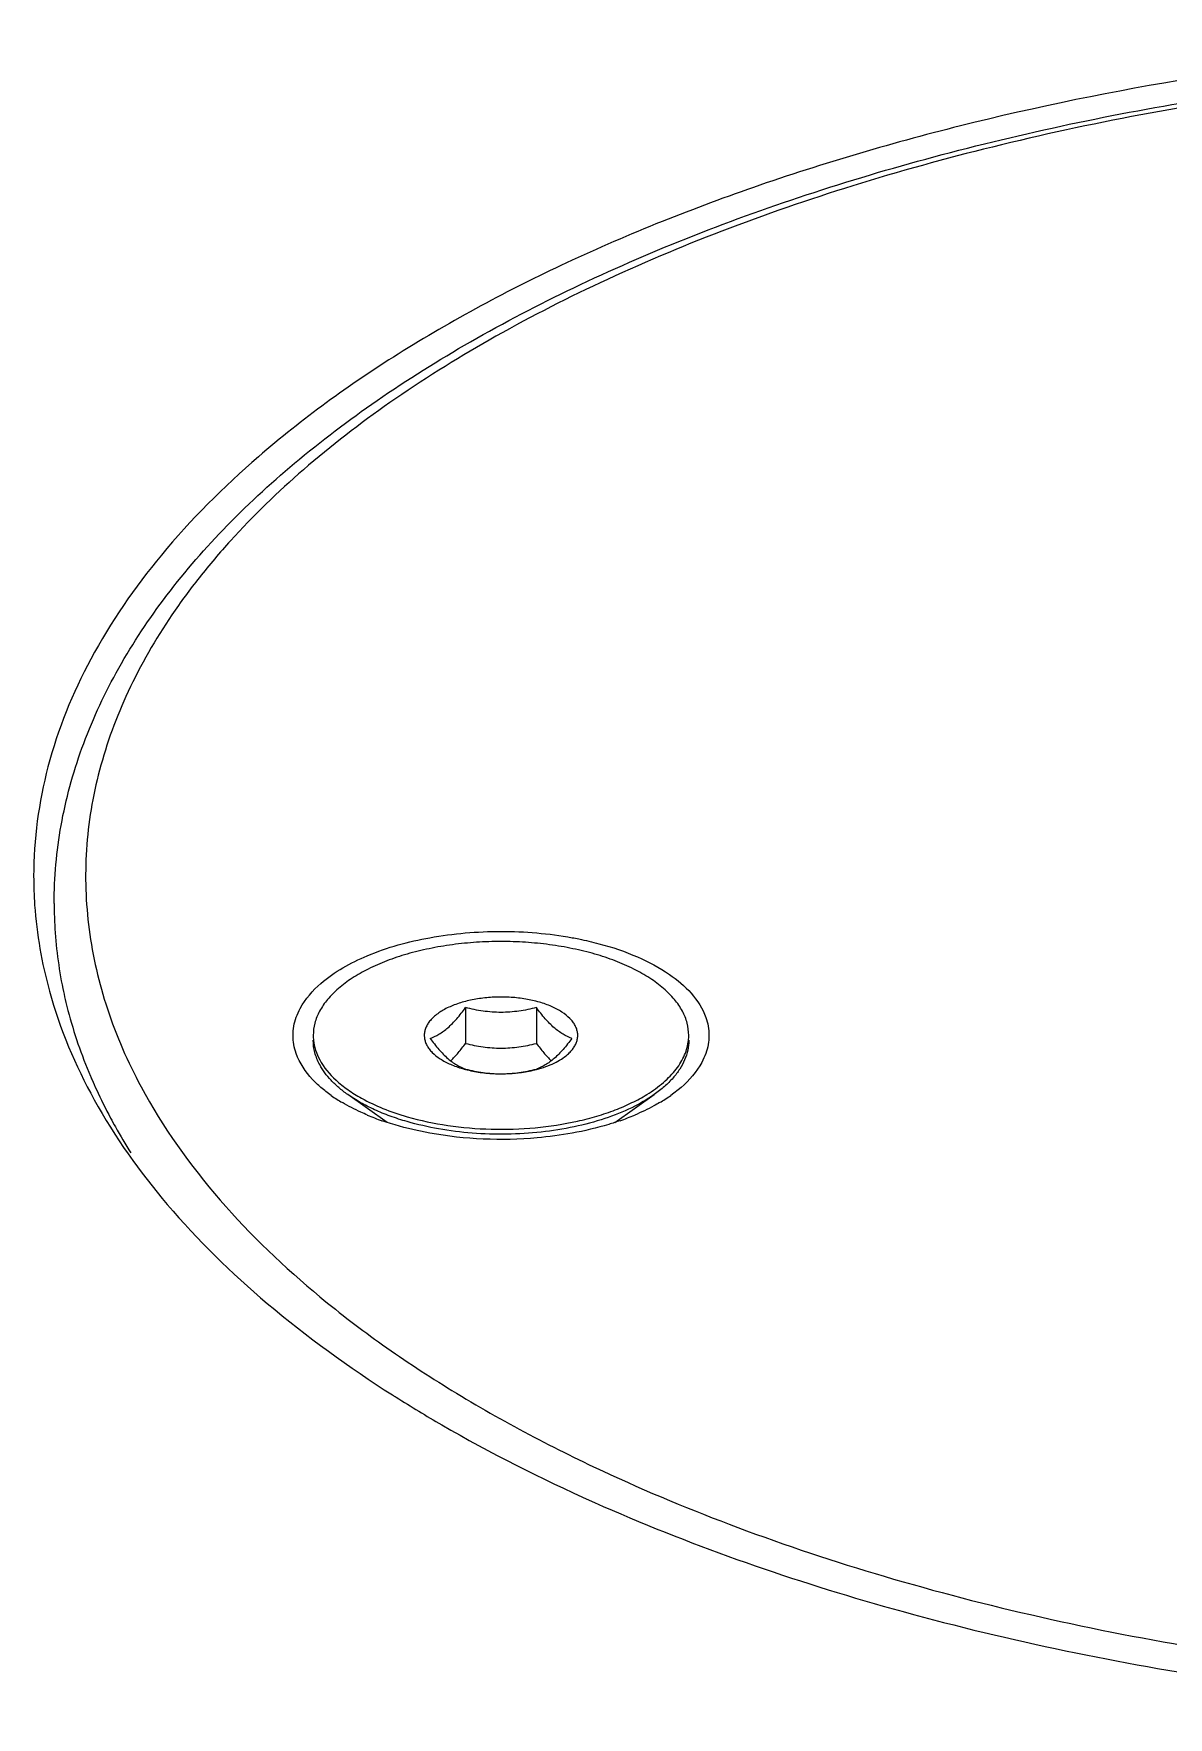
# Model space of a CAD drawing. Header units: millimetres. Extents: x 0 to 3564, y 0 to 2520.
# Drawn here: x 2645.4 to 2681.4, y 2207.8 to 2261.2 of the extents above; entities that cross this region are included whole.
import ezdxf

# ---------------------------------------------------------------- set-up
doc = ezdxf.new("R2010")
doc.units = ezdxf.units.MM
doc.layers.get('0').update_dxf_attribs({"lineweight": 13})

msp = doc.modelspace()

# ---------------------------------------------------------------- linework, layer by layer
for p, q in [((2659.085, 2230.342), (2659.085, 2229.207)), ((2661.335, 2230.342), (2661.335, 2229.207)), ((2665.926, 2227.81), (2665.596, 2227.556)), ((2656.599, 2226.698), (2655.345, 2227.585)), ((2663.821, 2226.698), (2665.075, 2227.585)), ((2663.629, 2215.551), (2663.691, 2215.522)), ((2663.107, 2214.673), (2663.179, 2214.641))]:
    msp.add_line(p, q)
for centre, radius, start, end in [((2655.749, 2229.461), 1.498, 180.0105, 185.9078), ((2664.672, 2229.46), 1.496, 354.0492, 359.996), ((2659.998, 2231.89), 3.627, 253.9012, 255.3331), ((2660.21, 2233.114), 4.872, 267.9886, 270.9745), ((2660.211, 2233.065), 4.822, 270.9701, 273.5151), ((2660.215, 2233.001), 4.758, 273.5146, 274.9839), ((2660.382, 2232.04), 3.782, 283.8414, 284.6791), ((2661.764, 2234.376), 15.85, 203.0466, 203.5214), ((2657.777, 2231.749), 5.131, 234.826, 239.5326), ((2662.632, 2231.768), 5.152, 300.4703, 305.1499), ((2659.085, 2234.379), 8.073, 247.2844, 250.808), ((2661.343, 2234.352), 8.045, 289.2014, 292.7385), ((2679.327, 2253.524), 42.038, 237.5408, 237.7236)]:
    msp.add_arc(centre, radius, start, end)
for points, knots in [([(2750.224, 2241.092), (2748.791, 2243.9), (2745.288, 2247.738), (2739.469, 2251.742), (2733.979, 2254.549), (2727.74, 2256.918), (2718.385, 2259.488), (2705.758, 2261.272), (2690.346, 2261.189), (2677.784, 2259.267), (2668.534, 2256.591), (2662.397, 2254.153), (2657.038, 2251.29), (2653.897, 2249.021), (2652.512, 2247.822)], [0, 0, 0, 0, 0.088881, 0.141375, 0.199264, 0.262136, 0.329285, 0.472453, 0.620055, 0.762514, 0.829074, 0.891229, 0.948342, 1, 1, 1, 1]), ([(2646.028, 2233.643), (2646.028, 2234.473), (2646.179, 2236.152), (2646.854, 2238.625), (2647.96, 2241.035), (2649.479, 2243.361), (2651.39, 2245.586), (2653.674, 2247.699), (2656.31, 2249.689), (2659.278, 2251.543), (2662.555, 2253.251), (2666.115, 2254.801), (2669.933, 2256.182), (2675.411, 2257.811), (2682.698, 2259.342), (2691.808, 2260.36), (2701.133, 2260.553), (2710.378, 2259.915), (2717.87, 2258.693), (2723.578, 2257.304), (2727.608, 2256.087), (2731.408, 2254.693), (2734.949, 2253.132), (2738.204, 2251.413), (2741.148, 2249.549), (2743.76, 2247.549), (2746.68, 2244.806), (2748.462, 2242.451), (2749.351, 2240.793)], [0, 0, 0, 0, 0.020646, 0.041676, 0.063474, 0.086348, 0.110553, 0.136267, 0.163599, 0.192589, 0.223223, 0.255438, 0.289128, 0.324158, 0.397531, 0.474028, 0.551881, 0.629235, 0.704266, 0.740391, 0.775328, 0.808915, 0.841018, 0.871534, 0.900403, 0.927615, 0.953214, 1, 1, 1, 1]), ([(2748.469, 2241.187), (2748.018, 2242.028), (2746.934, 2243.696), (2744.898, 2246.022), (2742.421, 2248.232), (2739.527, 2250.307), (2736.244, 2252.23), (2732.602, 2253.982), (2728.636, 2255.548), (2724.384, 2256.913), (2719.885, 2258.063), (2713.547, 2259.31), (2705.309, 2260.256), (2695.28, 2260.418), (2685.377, 2259.613), (2677.415, 2258.138), (2671.425, 2256.481), (2667.264, 2255.048), (2663.402, 2253.418), (2659.876, 2251.608), (2656.719, 2249.632), (2653.961, 2247.51), (2651.982, 2245.6), (2650.636, 2244.016), (2649.488, 2242.456), (2648.327, 2240.447), (2647.398, 2237.928), (2646.971, 2235.367), (2647.057, 2232.794), (2647.652, 2230.244), (2648.361, 2228.624), (2648.786, 2227.832)], [0, 0, 0, 0, 0.022934, 0.047544, 0.074031, 0.10249, 0.132931, 0.165291, 0.199452, 0.235247, 0.272476, 0.310905, 0.3903, 0.471244, 0.55141, 0.628527, 0.665302, 0.700574, 0.734151, 0.765882, 0.795666, 0.823463, 0.849311, 0.861546, 0.873352, 0.895795, 0.917016, 0.937486, 0.957762, 0.978422, 1, 1, 1, 1]), ([(2652.512, 2247.822), (2651.407, 2246.865), (2649.421, 2244.883), (2647.118, 2241.56), (2645.7, 2238.081), (2645.378, 2235.677), (2645.378, 2234.509)], [0, 0, 0, 0, 0.281941, 0.538353, 0.774678, 1, 1, 1, 1]), ([(2645.378, 2234.509), (2645.378, 2234.204), (2645.42, 2232.976), (2645.633, 2231.754), (2645.879, 2230.863)], [0, 0, 0, 0, 0.248118, 1, 1, 1, 1]), ([(2646.028, 2233.643), (2646.028, 2233.418), (2646.051, 2232.513), (2646.168, 2231.611), (2646.305, 2230.945)], [0, 0, 0, 0, 0.248943, 1, 1, 1, 1]), ([(2654.494, 2231.11), (2654.926, 2231.485), (2656.052, 2232.105), (2658.007, 2232.638), (2660.209, 2232.824), (2661.724, 2232.697), (2662.467, 2232.561)], [0, 0, 0, 0, 0.206306, 0.454834, 0.727416, 1, 1, 1, 1]), ([(2662.467, 2232.561), (2662.54, 2232.548), (2662.825, 2232.493), (2663.108, 2232.427), (2663.318, 2232.371)], [0, 0, 0, 0, 0.25414, 1, 1, 1, 1]), ([(2663.189, 2232.04), (2662.959, 2232.107), (2662.483, 2232.223), (2661.747, 2232.347), (2660.985, 2232.423), (2660.21, 2232.448), (2659.435, 2232.423), (2658.673, 2232.347), (2657.937, 2232.223), (2657.24, 2232.053), (2656.593, 2231.838), (2656.006, 2231.584), (2655.491, 2231.293), (2655.054, 2230.971), (2654.704, 2230.621), (2654.446, 2230.249), (2654.288, 2229.86), (2654.251, 2229.591), (2654.251, 2229.46)], [0, 0, 0, 0, 0.070402, 0.143616, 0.218736, 0.294834, 0.370931, 0.446055, 0.519262, 0.589668, 0.656485, 0.719057, 0.776906, 0.829795, 0.877802, 0.92142, 0.961647, 1, 1, 1, 1]), ([(2666.168, 2229.46), (2666.168, 2229.591), (2666.132, 2229.86), (2665.974, 2230.249), (2665.716, 2230.621), (2665.366, 2230.971), (2664.929, 2231.293), (2664.413, 2231.584), (2663.827, 2231.838), (2663.408, 2231.977), (2663.189, 2232.04)], [0, 0, 0, 0, 0.093469, 0.191504, 0.297803, 0.414799, 0.543694, 0.684666, 0.837174, 1, 1, 1, 1]), ([(2663.318, 2232.371), (2663.736, 2232.26), (2664.515, 2231.997), (2665.757, 2231.344), (2666.511, 2230.595), (2666.71, 2230.033)], [0, 0, 0, 0, 0.306727, 0.577589, 1, 1, 1, 1]), ([(2645.879, 2230.863), (2646.21, 2229.666), (2647.23, 2227.251), (2649.612, 2223.907), (2652.835, 2220.769), (2655.382, 2218.934), (2656.766, 2218.054)], [0, 0, 0, 0, 0.217169, 0.453161, 0.713257, 1, 1, 1, 1]), ([(2646.305, 2230.945), (2646.353, 2230.711), (2646.574, 2229.766), (2646.892, 2228.844), (2647.179, 2228.171)], [0, 0, 0, 0, 0.246089, 1, 1, 1, 1]), ([(2653.71, 2230.034), (2653.745, 2230.13), (2653.929, 2230.539), (2654.234, 2230.885), (2654.494, 2231.11)], [0, 0, 0, 0, 0.229745, 1, 1, 1, 1]), ([(2661.428, 2230.515), (2661.285, 2230.556), (2660.987, 2230.623), (2660.525, 2230.676), (2660.052, 2230.683), (2659.584, 2230.645), (2659.14, 2230.563), (2658.736, 2230.44), (2658.387, 2230.28), (2658.186, 2230.143), (2658.101, 2230.069)], [0, 0, 0, 0, 0.128611, 0.263628, 0.401279, 0.537607, 0.668749, 0.791211, 0.902193, 1, 1, 1, 1]), ([(2658.522, 2229.704), (2658.624, 2229.792), (2658.822, 2229.997), (2658.997, 2230.221), (2659.085, 2230.342)], [0, 0, 0, 0, 0.47416, 1, 1, 1, 1]), ([(2661.335, 2230.342), (2661.151, 2230.296), (2660.779, 2230.22), (2660.21, 2230.177), (2659.64, 2230.22), (2659.268, 2230.296), (2659.085, 2230.342)], [0, 0, 0, 0, 0.249369, 0.5, 0.750631, 1, 1, 1, 1]), ([(2662.46, 2229.367), (2662.364, 2229.403), (2662.164, 2229.496), (2661.877, 2229.708), (2661.598, 2229.997), (2661.423, 2230.221), (2661.335, 2230.342)], [0, 0, 0, 0, 0.203593, 0.435936, 0.703391, 1, 1, 1, 1]), ([(2662.319, 2228.851), (2662.358, 2228.885), (2662.428, 2228.953), (2662.517, 2229.064), (2662.584, 2229.18), (2662.628, 2229.299), (2662.648, 2229.42), (2662.644, 2229.541), (2662.616, 2229.662), (2662.564, 2229.78), (2662.49, 2229.894), (2662.357, 2230.046), (2662.135, 2230.219), (2661.807, 2230.39), (2661.56, 2230.477), (2661.428, 2230.515)], [0, 0, 0, 0, 0.062761, 0.121167, 0.1757, 0.227248, 0.276977, 0.32624, 0.376438, 0.428866, 0.484593, 0.544387, 0.677689, 0.830135, 1, 1, 1, 1]), ([(2653.71, 2228.887), (2653.646, 2229.07), (2653.574, 2229.46), (2653.646, 2229.851), (2653.71, 2230.034)], [0, 0, 0, 0, 0.499811, 1, 1, 1, 1]), ([(2658.101, 2230.069), (2658.062, 2230.036), (2657.991, 2229.968), (2657.902, 2229.856), (2657.836, 2229.741), (2657.792, 2229.622), (2657.772, 2229.501), (2657.776, 2229.379), (2657.804, 2229.259), (2657.855, 2229.141), (2657.93, 2229.027), (2658.063, 2228.875), (2658.285, 2228.701), (2658.613, 2228.53), (2658.86, 2228.444), (2658.992, 2228.406)], [0, 0, 0, 0, 0.062761, 0.121167, 0.1757, 0.227248, 0.276977, 0.32624, 0.376438, 0.428866, 0.484593, 0.544387, 0.677689, 0.830135, 1, 1, 1, 1]), ([(2666.71, 2230.033), (2666.774, 2229.85), (2666.846, 2229.46), (2666.774, 2229.07), (2666.709, 2228.887)], [0, 0, 0, 0, 0.499811, 1, 1, 1, 1]), ([(2654.455, 2228.533), (2654.39, 2228.654), (2654.288, 2228.905), (2654.251, 2229.174), (2654.251, 2229.305)], [0, 0, 0, 0, 0.511935, 1, 1, 1, 1]), ([(2654.259, 2229.306), (2654.27, 2229.201), (2654.316, 2228.987), (2654.402, 2228.786), (2654.455, 2228.688)], [0, 0, 0, 0, 0.48875, 1, 1, 1, 1]), ([(2657.96, 2229.367), (2658.056, 2229.403), (2658.256, 2229.496), (2658.434, 2229.627), (2658.522, 2229.704)], [0, 0, 0, 0, 0.467037, 1, 1, 1, 1]), ([(2657.96, 2229.367), (2658.048, 2229.247), (2658.223, 2229.023), (2658.502, 2228.733), (2658.789, 2228.522), (2658.989, 2228.428), (2659.085, 2228.393)], [0, 0, 0, 0, 0.296609, 0.564064, 0.796406, 1, 1, 1, 1]), ([(2662.46, 2229.367), (2662.372, 2229.247), (2662.197, 2229.023), (2661.999, 2228.818), (2661.897, 2228.73)], [0, 0, 0, 0, 0.52584, 1, 1, 1, 1]), ([(2665.773, 2228.393), (2665.879, 2228.531), (2666.013, 2228.752), (2666.123, 2229.068), (2666.152, 2229.227), (2666.16, 2229.305)], [0, 0, 0, 0, 0.520142, 0.763527, 1, 1, 1, 1]), ([(2666.168, 2229.305), (2666.168, 2229.2), (2666.146, 2228.988), (2666.08, 2228.784), (2666.038, 2228.685)], [0, 0, 0, 0, 0.492161, 1, 1, 1, 1]), ([(2654.494, 2227.81), (2654.401, 2227.891), (2654.078, 2228.198), (2653.818, 2228.582), (2653.71, 2228.887)], [0, 0, 0, 0, 0.27505, 1, 1, 1, 1]), ([(2658.615, 2228.654), (2658.699, 2228.734), (2658.863, 2228.913), (2659.011, 2229.105), (2659.085, 2229.207)], [0, 0, 0, 0, 0.480006, 1, 1, 1, 1]), ([(2659.085, 2229.207), (2659.268, 2229.161), (2659.64, 2229.084), (2660.21, 2229.042), (2660.779, 2229.084), (2661.151, 2229.161), (2661.335, 2229.207)], [0, 0, 0, 0, 0.249369, 0.5, 0.750631, 1, 1, 1, 1]), ([(2661.335, 2229.207), (2661.409, 2229.105), (2661.557, 2228.913), (2661.721, 2228.734), (2661.805, 2228.654)], [0, 0, 0, 0, 0.520021, 1, 1, 1, 1]), ([(2661.897, 2228.73), (2661.809, 2228.653), (2661.631, 2228.522), (2661.431, 2228.428), (2661.335, 2228.393)], [0, 0, 0, 0, 0.532969, 1, 1, 1, 1]), ([(2661.34, 2228.381), (2661.439, 2228.407), (2661.628, 2228.465), (2661.892, 2228.574), (2662.123, 2228.7), (2662.259, 2228.799), (2662.319, 2228.851)], [0, 0, 0, 0, 0.279516, 0.540776, 0.781432, 1, 1, 1, 1]), ([(2666.709, 2228.887), (2666.675, 2228.79), (2666.491, 2228.381), (2666.186, 2228.036), (2665.926, 2227.81)], [0, 0, 0, 0, 0.229745, 1, 1, 1, 1]), ([(2654.455, 2228.688), (2654.586, 2228.444), (2654.874, 2228.103), (2655.35, 2227.725), (2655.631, 2227.55), (2655.782, 2227.467)], [0, 0, 0, 0, 0.45623, 0.716827, 1, 1, 1, 1]), ([(2655.345, 2227.585), (2655.247, 2227.654), (2655.062, 2227.797), (2654.745, 2228.097), (2654.551, 2228.354), (2654.455, 2228.533)], [0, 0, 0, 0, 0.27524, 0.533045, 1, 1, 1, 1]), ([(2659.079, 2228.382), (2659.233, 2228.341), (2659.551, 2228.279), (2659.874, 2228.251), (2660.039, 2228.245)], [0, 0, 0, 0, 0.489329, 1, 1, 1, 1]), ([(2659.085, 2228.393), (2659.268, 2228.347), (2659.64, 2228.271), (2660.21, 2228.228), (2660.779, 2228.271), (2661.151, 2228.347), (2661.335, 2228.393)], [0, 0, 0, 0, 0.249369, 0.5, 0.750631, 1, 1, 1, 1]), ([(2660.629, 2228.261), (2660.685, 2228.265), (2660.906, 2228.289), (2661.126, 2228.328), (2661.287, 2228.368)], [0, 0, 0, 0, 0.256008, 1, 1, 1, 1]), ([(2664.84, 2227.585), (2665.026, 2227.7), (2665.364, 2227.941), (2665.654, 2228.239), (2665.773, 2228.393)], [0, 0, 0, 0, 0.529004, 1, 1, 1, 1]), ([(2666.038, 2228.685), (2665.995, 2228.584), (2665.886, 2228.381), (2665.669, 2228.098), (2665.396, 2227.828), (2665.187, 2227.664), (2665.075, 2227.585)], [0, 0, 0, 0, 0.223626, 0.463201, 0.721485, 1, 1, 1, 1]), ([(2647.231, 2228.051), (2647.275, 2227.948), (2647.459, 2227.538), (2647.66, 2227.135), (2647.82, 2226.836)], [0, 0, 0, 0, 0.247447, 1, 1, 1, 1]), ([(2648.786, 2227.832), (2650.165, 2225.259), (2652.792, 2222.397), (2656.47, 2219.595), (2659.476, 2217.622), (2661.923, 2216.338), (2663.629, 2215.551)], [0, 0, 0, 0, 0.448419, 0.576605, 0.711344, 1, 1, 1, 1]), ([(2655.968, 2226.932), (2655.897, 2226.962), (2655.627, 2227.08), (2655.363, 2227.216), (2655.175, 2227.327)], [0, 0, 0, 0, 0.259491, 1, 1, 1, 1]), ([(2657.231, 2226.725), (2657.049, 2226.777), (2656.699, 2226.891), (2656.201, 2227.093), (2655.75, 2227.321), (2655.473, 2227.494), (2655.345, 2227.585)], [0, 0, 0, 0, 0.272061, 0.530387, 0.773325, 1, 1, 1, 1]), ([(2655.782, 2227.467), (2656.001, 2227.345), (2656.475, 2227.124), (2656.97, 2226.955), (2657.231, 2226.88)], [0, 0, 0, 0, 0.479531, 1, 1, 1, 1]), ([(2665.075, 2227.585), (2664.85, 2227.425), (2664.34, 2227.134), (2663.484, 2226.796), (2662.519, 2226.54), (2661.477, 2226.377), (2660.393, 2226.31), (2659.303, 2226.343), (2658.243, 2226.475), (2657.559, 2226.63), (2657.231, 2226.725)], [0, 0, 0, 0, 0.10215, 0.216038, 0.339759, 0.470638, 0.605509, 0.740965, 0.873547, 1, 1, 1, 1]), ([(2662.634, 2226.739), (2662.843, 2226.785), (2663.249, 2226.89), (2663.829, 2227.085), (2664.359, 2227.313), (2664.687, 2227.491), (2664.84, 2227.585)], [0, 0, 0, 0, 0.271073, 0.529371, 0.772859, 1, 1, 1, 1]), ([(2665.245, 2227.327), (2665.184, 2227.291), (2664.927, 2227.146), (2664.659, 2227.019), (2664.453, 2226.932)], [0, 0, 0, 0, 0.240482, 1, 1, 1, 1]), ([(2647.82, 2226.836), (2647.87, 2226.743), (2648.074, 2226.37), (2648.292, 2226.004), (2648.463, 2225.732)], [0, 0, 0, 0, 0.247354, 1, 1, 1, 1]), ([(2657.953, 2226.359), (2657.819, 2226.384), (2657.305, 2226.487), (2656.798, 2226.627), (2656.431, 2226.755)], [0, 0, 0, 0, 0.258636, 1, 1, 1, 1]), ([(2657.231, 2226.88), (2657.652, 2226.758), (2658.537, 2226.573), (2659.902, 2226.458), (2661.283, 2226.502), (2662.193, 2226.641), (2662.634, 2226.739)], [0, 0, 0, 0, 0.241353, 0.495388, 0.751794, 1, 1, 1, 1]), ([(2663.989, 2226.755), (2663.87, 2226.713), (2663.371, 2226.551), (2662.859, 2226.431), (2662.467, 2226.359)], [0, 0, 0, 0, 0.240931, 1, 1, 1, 1]), ([(2662.467, 2226.359), (2662.1, 2226.292), (2660.603, 2226.095), (2659.07, 2226.156), (2657.953, 2226.359)], [0, 0, 0, 0, 0.24761, 1, 1, 1, 1]), ([(2656.879, 2217.982), (2657.356, 2217.68), (2659.37, 2216.464), (2661.476, 2215.404), (2663.107, 2214.673)], [0, 0, 0, 0, 0.240056, 1, 1, 1, 1]), ([(2663.691, 2215.522), (2665.103, 2214.873), (2668.06, 2213.661), (2672.724, 2212.138), (2677.689, 2210.874), (2682.897, 2209.885), (2688.289, 2209.181), (2695.652, 2208.635), (2701.231, 2208.674), (2704.943, 2208.903)], [0, 0, 0, 0, 0.110553, 0.227092, 0.348823, 0.474822, 0.604065, 0.735456, 1, 1, 1, 1]), ([(2663.179, 2214.641), (2666.142, 2213.32), (2672.558, 2211.069), (2682.824, 2208.879), (2693.78, 2207.798), (2701.258, 2207.85), (2705.009, 2208.076)], [0, 0, 0, 0, 0.227942, 0.475755, 0.735956, 1, 1, 1, 1])]:
    msp.add_open_spline(points, degree=3, knots=knots)
msp.add_open_spline([(2654.821, 2227.555), (2654.708, 2227.635), (2654.599, 2227.72), (2654.494, 2227.81)], degree=3)

doc.saveas('drawing.dxf')
